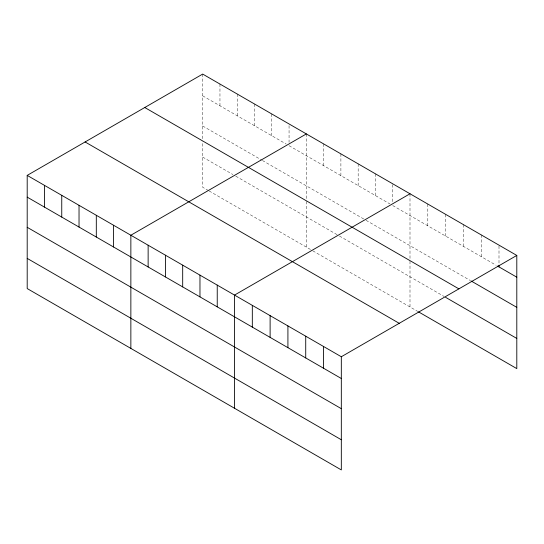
<?xml version="1.0" encoding="UTF-8"?>
<svg xmlns="http://www.w3.org/2000/svg" width="544" height="544" viewBox="0 0 544 544"><rect width="100%" height="100%" fill="white"/><g stroke="black" fill="none" stroke-linecap="round" stroke-linejoin="round"><path stroke-width="0.41" stroke-dasharray="2.72 2.04" d="M202.681 74.079L202.681 139.08M202.681 95.826L286.185 144.038M289.061 145.697L389.844 203.884M392.72 205.544L496.155 265.261M202.681 125.997L261.712 160.072M262.426 160.494L365.371 219.926M366.085 220.34L470.519 280.629M202.681 157.08L232.914 174.536M235.797 176.195L338.735 235.627M339.456 236.042L444.176 296.507M208.44 190.577L202.681 187.252L202.681 141.535M209.161 190.992L312.1 250.424M312.82 250.838L417.833 311.467M498.998 245.997L498.998 264.398M481.202 234.886L481.202 256.625M463.4 224.611L463.4 246.35M445.597 214.329L445.597 236.076M427.802 204.054L427.802 225.794M409.999 193.78L409.999 258.781M409.999 261.229L409.999 306.945M392.72 184.64L392.72 202.198M375.448 173.828L375.448 195.568M358.17 163.853L358.17 185.599M340.891 153.877L340.891 175.624M323.619 143.902L323.619 165.648M306.34 133.933L306.34 198.934M306.34 201.382L306.34 247.098M289.061 125.63L289.061 142.351M271.789 113.982L271.789 135.721M254.51 104.006L254.51 125.752M237.232 94.03L237.232 115.777M219.96 84.055L219.96 105.801"/><path stroke-width="0.82" d="M27.2 175.392L341.319 356.748L341.319 469.921L27.2 288.565L27.2 175.392L202.681 74.079L516.8 255.435L516.8 368.608L418.54 311.875M306.34 133.933L130.859 235.239L130.859 348.412M409.999 193.78L234.518 295.093L234.518 408.258M341.319 356.748L516.8 255.435M497.576 266.084L516.8 277.182M471.233 281.044L516.8 307.353M144.772 107.515L458.891 288.871M445.597 297.33L516.8 338.436M85.109 141.964L399.228 323.32M27.2 197.139L341.319 378.495M27.2 227.31L341.319 408.666M27.2 258.393L341.319 439.749M498.998 265.234L498.998 266.907M323.517 346.474L323.517 368.22M305.721 336.199L305.721 357.938M287.919 325.917L287.919 347.664M270.116 315.642L270.116 337.389M252.321 305.368L252.321 327.107M217.24 285.117L217.24 306.857M199.968 275.142L199.968 296.881M182.689 265.166L182.689 286.906M165.41 255.19L165.41 276.937M148.138 245.215L148.138 266.961M113.58 225.27L113.58 247.01M96.308 215.295L96.308 237.034M79.03 205.319L79.03 227.059M61.751 195.344L61.751 217.09M44.479 185.368L44.479 207.114"/></g></svg>
